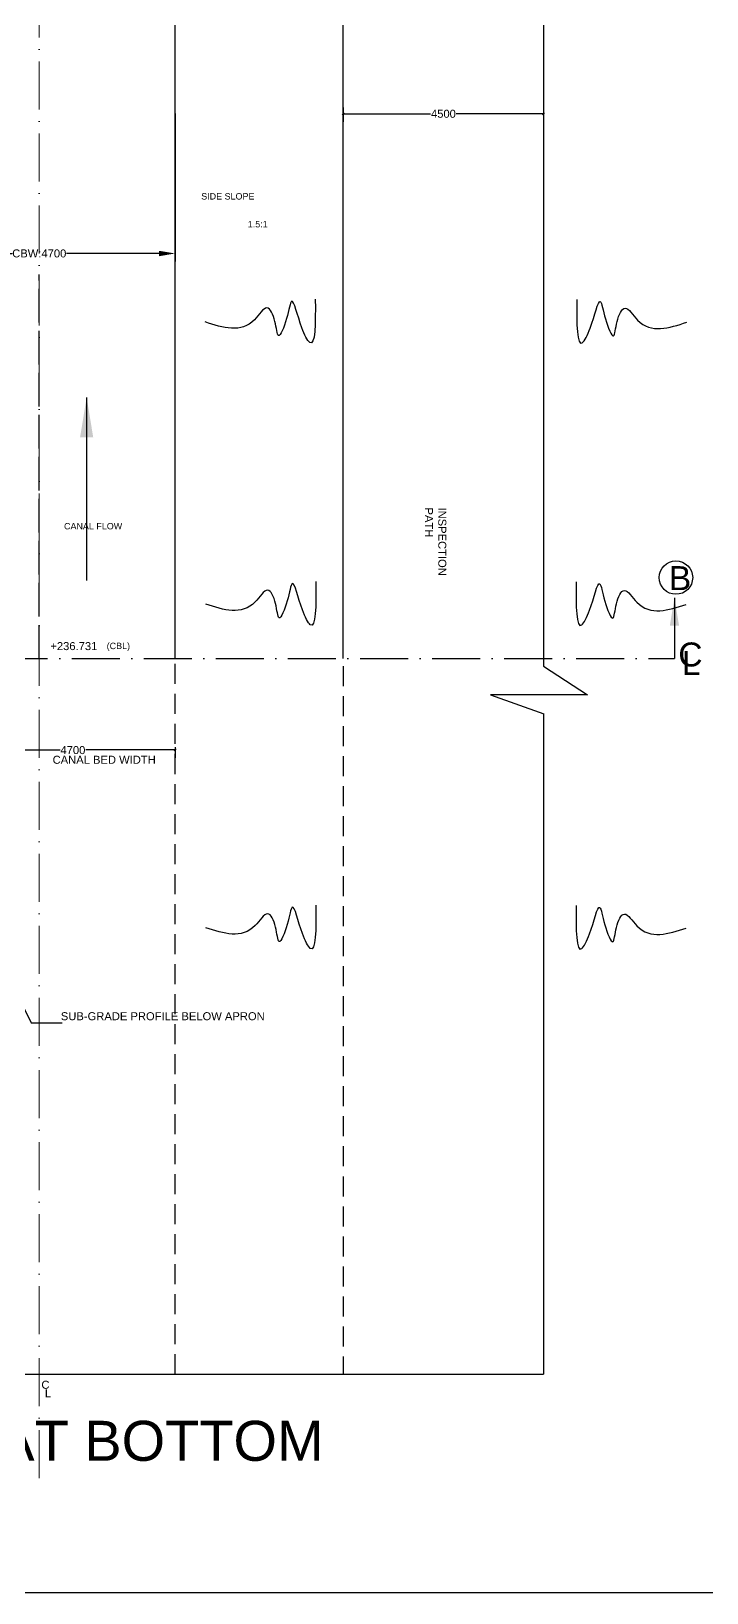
# Model space of a CAD drawing. Header units: inches. Extents: x -435605 to 42815, y -50795 to -19725.
# Drawn here: x -420917 to -412482, y -49658 to -30149 of the extents above; entities that cross this region are included whole.
import ezdxf

# ---------------------------------------------------------------- set-up
doc = ezdxf.new("R2010")
doc.units = ezdxf.units.IN
doc.header["$MEASUREMENT"] = 0
for name, pattern in [('ACAD_ISO02W100', [15, 12, -3]), ('ACAD_ISO10W100', [18, 12, -3, 0, -3]), ('DASHED2', [0.375, 0.25, -0.125])]:
    doc.linetypes.add(name, pattern=pattern)
doc.layers.add('light', color=5, linetype='Continuous')
doc.styles.add('san', font='sanss___.ttf')
doc.styles.get("Standard").update_dxf_attribs({"font": 'ARIALUNI.TTF'})
doc.styles.add('VER', font='verdana.ttf')
doc.dimstyles.new('SC 50', dxfattribs={"dimscale": 100, "dimtxt": 2, "dimasz": 2, "dimexe": 1, "dimexo": 0.0625, "dimgap": 0.0625, "dimtad": 0, "dimdec": 0, "dimlfac": 0.5, "dimzin": 0, "dimdsep": 46, "dimtxsty": 'VER', "dimblk": 'OBLIQUE', "dimcen": 1, "dimclrt": 256, "dimadec": 0, "dimazin": 0, "dimtfac": 1, "dimtdec": 0, "dimtofl": 0, "dimtmove": 2, "dimatfit": 2, "dimfxl": 0.18, "dimtolj": 1, "dimtzin": 0, "dimarcsym": 1})
doc.dimstyles.new('SC-100', dxfattribs={"dimscale": 100, "dimtxt": 2, "dimasz": 1, "dimexe": 1, "dimexo": 0.0625, "dimgap": 0.09, "dimtad": 0, "dimdec": 0, "dimzin": 0, "dimdsep": 46, "dimtxsty": 'VER', "dimblk": 'OBLIQUE', "dimcen": 0.09, "dimadec": 0, "dimazin": 0, "dimtfac": 1, "dimtdec": 0, "dimtofl": 0, "dimtmove": 2, "dimatfit": 2, "dimfxl": 1, "dimtolj": 1, "dimtzin": 0, "dimarcsym": 0})
doc.dimstyles.get("Standard").update_dxf_attribs({"dimscale": 100, "dimtxt": 2, "dimasz": 2, "dimexe": 0.18, "dimexo": 0.0625, "dimtad": 0, "dimdec": 0, "dimzin": 0, "dimdsep": 46, "dimtxsty": 'san', "dimcen": 1, "dimclrt": 256, "dimadec": 0, "dimazin": 0, "dimtfac": 1, "dimtdec": 0, "dimtofl": 0, "dimtmove": 2, "dimatfit": 2, "dimfxl": 0.18, "dimtolj": 1, "dimtzin": 0, "dimarcsym": 1})

# ---------------------------------------------------------------- blocks, each defined once
blk = doc.blocks.new('_Oblique')
at = {"color": 0, "lineweight": -2}
blk.add_line((-0.5, -0.5), (0.5, 0.5), dxfattribs=at)
blk = doc.blocks.new('*D21')
at = {"color": 0, "lineweight": -2, "ltscale": 10, "transparency": 16777216}
for p, q in [((-422520, -39094), (-422520, -39228)), ((-422520, -39128), (-420558, -39128)), ((-419120, -39128), (-420237, -39128)), ((-419120, -39094), (-419120, -39228))]:
    blk.add_line(p, q, dxfattribs=at)
at = {"layer": 'Defpoints', "color": 0, "ltscale": 10, "transparency": 16777216}
for p in [(-422520, -39088), (-419120, -39088), (-419120, -39128)]:
    blk.add_point(p, dxfattribs=at)
at = {"color": 0, "lineweight": -2, "ltscale": 10, "transparency": 16777216, "xscale": 25, "yscale": 25, "zscale": 25, "rotation": 180}
blk.add_blockref('_Oblique', (-422520, -39128), dxfattribs=at)
at = {"color": 0, "lineweight": -2, "ltscale": 10, "transparency": 16777216, "xscale": 25, "yscale": 25, "zscale": 25}
blk.add_blockref('_Oblique', (-419120, -39128), dxfattribs=at)
at = {"color": 1, "ltscale": 10, "transparency": 16777216, "insert": (-420397, -39131), "char_height": 100, "attachment_point": 5}
blk.add_mtext('\\A1;4700', dxfattribs=at)
blk = doc.blocks.new('*D26')
at = {"color": 0, "lineweight": -2, "ltscale": 10, "transparency": 16777216}
for p, q in [((-419120, -31177), (-419120, -33026)), ((-422514, -32920), (-422514, -32826)), ((-422314, -32926), (-421157, -32926)), ((-419320, -32926), (-420477, -32926))]:
    blk.add_line(p, q, dxfattribs=at)
at = {"color": 0, "ltscale": 10, "transparency": 16777216}
for points in [[(-422314, -32893), (-422314, -32960), (-422514, -32926)], [(-419320, -32893), (-419320, -32960), (-419120, -32926)]]:
    blk.add_solid(points, dxfattribs=at)
at = {"layer": 'Defpoints', "color": 0, "ltscale": 10, "transparency": 16777216}
for p in [(-419120, -31171), (-422514, -32926), (-419120, -32926)]:
    blk.add_point(p, dxfattribs=at)
at = {"color": 1, "ltscale": 10, "transparency": 16777216, "insert": (-420817, -32926), "char_height": 100, "attachment_point": 5}
blk.add_mtext('\\A1;CBW:4700', dxfattribs=at)
blk = doc.blocks.new('*D27')
at = {"color": 0, "lineweight": -2, "ltscale": 10, "transparency": 16777216}
for p, q in [((-417020, -31101), (-417020, -31281)), ((-417020, -31181), (-415930, -31181)), ((-414520, -31181), (-415610, -31181)), ((-414520, -31171), (-414520, -31281))]:
    blk.add_line(p, q, dxfattribs=at)
at = {"layer": 'Defpoints', "color": 0, "ltscale": 10, "transparency": 16777216}
for p in [(-417020, -31095), (-414520, -31164), (-414520, -31181)]:
    blk.add_point(p, dxfattribs=at)
at = {"color": 0, "lineweight": -2, "ltscale": 10, "transparency": 16777216, "xscale": 25, "yscale": 25, "zscale": 25, "rotation": 180}
blk.add_blockref('_Oblique', (-417020, -31181), dxfattribs=at)
at = {"color": 0, "lineweight": -2, "ltscale": 10, "transparency": 16777216, "xscale": 25, "yscale": 25, "zscale": 25}
blk.add_blockref('_Oblique', (-414520, -31181), dxfattribs=at)
at = {"color": 0, "ltscale": 10, "transparency": 16777216, "insert": (-415770, -31181), "char_height": 100, "attachment_point": 5}
blk.add_mtext('\\A1;4500', dxfattribs=at)

msp = doc.modelspace()

# ---------------------------------------------------------------- linework, layer by layer
at = {"color": 0, "linetype": 'ACAD_ISO10W100', "lineweight": 15, "ltscale": 50}
msp.add_line((-420820.213, -19724.662), (-420820.213, -48283.445), dxfattribs=at)
at = {"color": 0, "lineweight": 30, "ltscale": 50}
for p, q in [((-419120.213, -37987.637), (-419120.213, -27898.113)), ((-417020.213, -37987.637), (-417020.213, -27898.113)), ((-414520.213, -27898.113), (-414520.213, -38080.644))]:
    msp.add_line(p, q, dxfattribs=at)
at = {"color": 0, "ltscale": 10}
for p, q in [((-417020.213, -37987.637), (-417020.213, -29232.131)), ((-414520.213, -38080.644), (-413968.97, -38441.524)), ((-413968.97, -38441.524), (-415183.614, -38441.524)), ((-415183.614, -38441.524), (-414514.199, -38677.452)), ((-414520.213, -38675.332), (-414520.213, -46929.157)), ((-421242.312, -46929.157), (-414520.213, -46929.157))]:
    msp.add_line(p, q, dxfattribs=at)
at = {"color": 0, "linetype": 'ACAD_ISO02W100', "ltscale": 35}
msp.add_line((-420820.213, -37987.637), (-420820.213, -33187.637), dxfattribs=at)
at = {"color": 0, "linetype": 'ACAD_ISO10W100', "ltscale": 50}
msp.add_line((-434813.574, -37987.637), (-412885.155, -37987.637), dxfattribs=at)
at = {"color": 0, "linetype": 'DASHED2', "ltscale": 1000}
for p, q in [((-419120.213, -46929.157), (-419120.213, -37987.637)), ((-417020.213, -38080.644), (-417020.213, -46929.157))]:
    msp.add_line(p, q, dxfattribs=at)
at = {"color": 0, "ltscale": 10}
msp.add_lwpolyline([(-391213.224, -49658.271), (-435605.248, -49658.271), (-435605.248, -19724.662), (-391213.224, -19724.662)], close=True, dxfattribs=at)
msp.add_circle((-412866.513, -36975.493), 208.932, dxfattribs=at)
at = {"layer": 'light', "color": 0}
for points in [[(-417369.611, -33498.794), (-417440.046, -34038.018), (-417538.68, -33853.847), (-417664.846, -33523.289), (-417728.486, -33739.21), (-417830.282, -33951.49), (-417873.353, -33773.807), (-417973.501, -33606.28), (-418129.897, -33754.252), (-418745.9, -33781.369)], [(-414105.926, -33502.188), (-414035.491, -34041.412), (-413936.857, -33857.241), (-413810.691, -33526.684), (-413747.051, -33742.604), (-413645.255, -33954.884), (-413602.184, -33777.202), (-413502.036, -33609.675), (-413345.64, -33757.646), (-412729.637, -33784.764)], [(-417361.884, -37024.767), (-417432.319, -37563.991), (-417530.952, -37379.82), (-417657.119, -37049.263), (-417720.759, -37265.183), (-417822.554, -37477.463), (-417865.626, -37299.781), (-417965.773, -37132.254), (-418122.17, -37280.226), (-418738.173, -37307.343)], [(-414113.653, -37028.162), (-414043.218, -37567.385), (-413944.585, -37383.214), (-413818.418, -37052.657), (-413754.778, -37268.577), (-413652.983, -37480.857), (-413609.911, -37303.175), (-413509.764, -37135.648), (-413353.367, -37283.62), (-412737.364, -37310.737)], [(-417361.884, -41067.987), (-417432.319, -41607.211), (-417530.952, -41423.04), (-417657.119, -41092.482), (-417720.759, -41308.403), (-417822.554, -41520.683), (-417865.626, -41343), (-417965.773, -41175.473), (-418122.17, -41323.445), (-418738.173, -41350.562)], [(-414113.653, -41071.382), (-414043.218, -41610.605), (-413944.585, -41426.434), (-413818.418, -41095.877), (-413754.778, -41311.797), (-413652.983, -41524.077), (-413609.911, -41346.395), (-413509.764, -41178.868), (-413353.367, -41326.84), (-412737.364, -41353.957)]]:
    msp.add_spline(points, degree=3, dxfattribs=at)

# ---------------------------------------------------------------- texts
at = {"color": 0, "ltscale": 20}
for s, p in [('SIDE SLOPE', (-418794.843, -32251.932)), ('1.5:1', (-418213.02, -32600.465)), ('CANAL FLOW', (-420507.634, -36373.201)), ('(CBL)', (-419974.812, -37869.042))]:
    msp.add_text(s, height=80, dxfattribs=at).set_placement(p)
at = {"color": 0, "ltscale": 10}
msp.add_text('+236.731', height=100, dxfattribs=at).set_placement((-420678.463, -37881.16))
at = {"color": 0, "ltscale": 10, "insert": (-415734.117, -36099.822), "char_height": 100, "width": 2558.5899, "attachment_point": 1, "rotation": 270}
msp.add_mtext('INSPECTION \\PPATH ', dxfattribs=at)
at = {"color": 0, "ltscale": 10, "attachment_point": 1}
for s, insert, char_height, width in [('B', (-412954.786, -36832.2), 300, 148.86529), ('C', (-412836.93, -37786.13), 300, 148.86529), ('L', (-412793.545, -37892.094), 300, 148.86529), ('CANAL BED WIDTH', (-420650.216, -39201.342), 100, 2751.71462), (' SUB-GRADE PROFILE BELOW APRON', (-420586.26, -42405.332), 100, 2649.24082), ('C', (-420790.228, -47009.731), 100, 148.86529), ('L', (-420746.843, -47115.696), 100, 148.86529), ('HALF PLAN AT TOP AND HALF AT BOTTOM', (-431702.553, -47509.747), 500, 17648.83233)]:
    msp.add_mtext(s, dxfattribs=dict(at, insert=insert, char_height=char_height, width=width))

# ---------------------------------------------------------------- dimensions: what is measured, and where the dimension line sits
at = {"color": 0, "ltscale": 10}
for base, p1, p2, text, override, picture, middle in [((-419120.213, -32926.198), (-422514.166, -32926.198), (-419120.213, -31171.144), 'CBW:4700', {"dimtxt": 1, "dimasz": 2, "dimtxsty": 'Standard', "dimsah": 1, "dimclrt": 1}, '*D26', (-420817.19, -32926.198)), ((-414520.213, -31180.92), (-417020.213, -31095.129), (-414520.213, -31164.383), '4500', {"dimtxt": 1, "dimasz": 0.25, "dimtxsty": 'Standard'}, '*D27', (-415770.213, -31180.92))]:
    dim = msp.add_linear_dim(base=base, p1=p1, p2=p2, text=text, dimstyle='SC-100', override=override, dxfattribs=at)
    dim.commit()
    dim.dimension.update_dxf_attribs({"geometry": picture, "text_midpoint": middle})
dim = msp.add_linear_dim(base=(-419120.213, -39127.94), p1=(-422520.213, -39087.601), p2=(-419120.213, -39087.601), text='4700', dimstyle='SC-100', override={"dimtxt": 1, "dimasz": 0.25, "dimtxsty": 'Standard', "dimclrt": 1}, dxfattribs=at)
dim.commit()
dim.dimension.update_dxf_attribs({"geometry": '*D21', "text_midpoint": (-420397.327, -39130.951), "dimtype": 160})

# ---------------------------------------------------------------- leaders
for points, dimstyle, override in [([(-420225.193, -34723.543), (-420225.193, -37013.165)], 'Standard', {"dimasz": 5, "dimgap": 0.625, "dimtad": 0}), ([(-412885.155, -37227.428), (-412885.155, -37987.637)], 'SC 50', {"dimasz": 3.5, "dimgap": 0.625, "dimtad": 0}), ([(-421241.389, -41884.244), (-420918.577, -42535.942), (-420532.701, -42535.942)], 'Standard', {"dimgap": 0.625, "dimtad": 0})]:
    msp.add_leader(points, dimstyle=dimstyle, override=override, dxfattribs=at)

doc.saveas('drawing.dxf')
